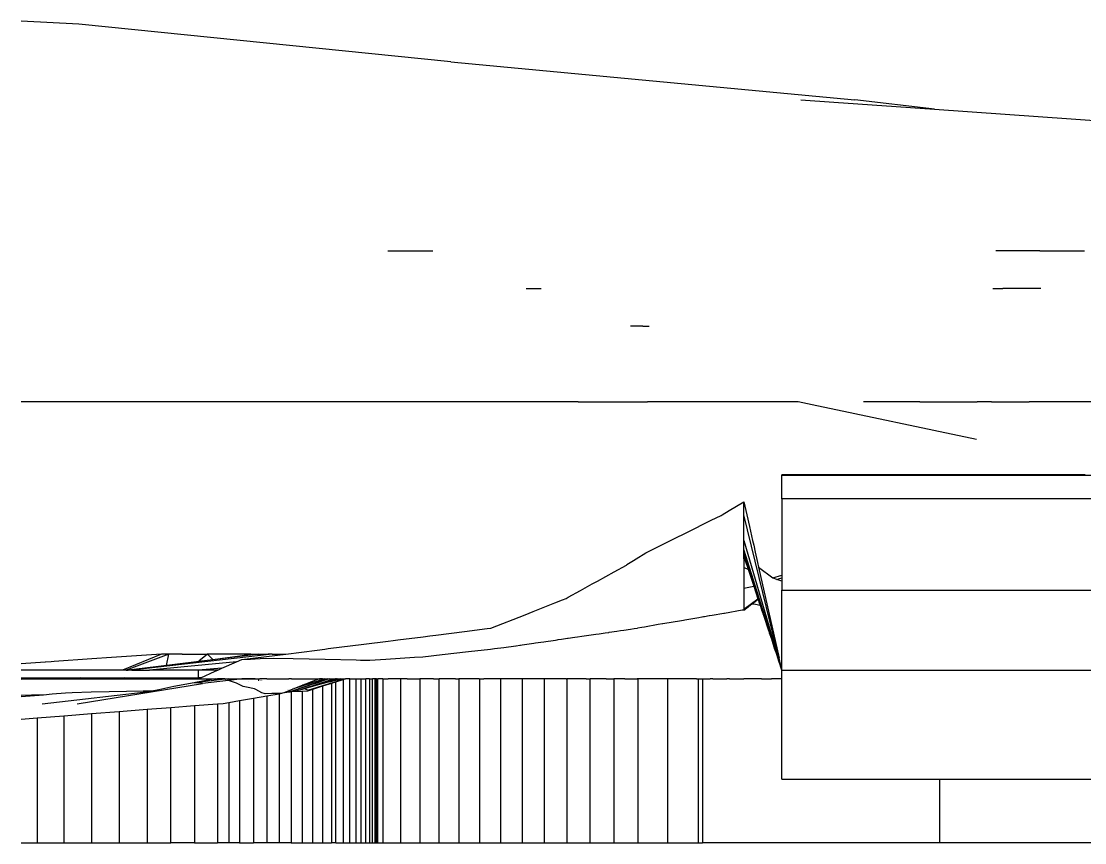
# Model space of a CAD drawing. Extents: x -101 to 101, y -14 to 18.
# Drawn here: x -101.39 to -73.23, y -7.2 to 14.56 of the extents above; entities that cross this region are included whole.
import ezdxf

# ---------------------------------------------------------------- set-up
doc = ezdxf.new("R2010")
doc.units = 0
doc.layers.get('0').update_dxf_attribs({"linetype": 'CONTINUOUS'})
doc.layers.add('SECTIONCUTEDGES', color=7, linetype='CONTINUOUS')

msp = doc.modelspace()

# ---------------------------------------------------------------- linework, layer by layer
for p, q in [((-99.87, 14.479), (-101.391, 14.558)), ((-90.015, 13.479), (-99.87, 14.479)), ((-90.015, 13.479), (-79.317, 12.479)), ((-80.75, 12.479), (-79.874, 12.417)), ((-79.874, 12.417), (-77.208, 12.228)), ((-77.208, 12.228), (-79.317, 12.479)), ((-77.208, 12.228), (-69.157, 11.657)), ((-91.684, 8.479), (-90.774, 8.479)), ((-90.774, 8.479), (-90.494, 8.479)), ((-74.424, 8.479), (-75.584, 8.479)), ((-74.424, 8.479), (-73.244, 8.479)), ((-88.024, 7.479), (-87.854, 7.479)), ((-87.854, 7.479), (-87.624, 7.479)), ((-75.664, 7.479), (-75.404, 7.479)), ((-74.394, 7.479), (-75.404, 7.479)), ((-84.934, 6.479), (-85.264, 6.479)), ((-84.934, 6.479), (-84.764, 6.479)), ((-100.534, 4.479), (-101.391, 4.479)), ((-99.084, 4.479), (-100.534, 4.479)), ((-98.554, 4.479), (-99.084, 4.479)), ((-97.294, 4.479), (-98.554, 4.479)), ((-97.114, 4.479), (-97.294, 4.479)), ((-97.084, 4.479), (-97.114, 4.479)), ((-95.444, 4.479), (-97.084, 4.479)), ((-95.284, 4.479), (-95.444, 4.479)), ((-94.604, 4.479), (-95.284, 4.479)), ((-94.284, 4.479), (-94.604, 4.479)), ((-94.064, 4.479), (-94.284, 4.479)), ((-92.664, 4.479), (-94.064, 4.479)), ((-92.324, 4.479), (-92.664, 4.479)), ((-90.794, 4.479), (-92.324, 4.479)), ((-90.454, 4.479), (-90.794, 4.479)), ((-90.394, 4.479), (-90.454, 4.479)), ((-88.494, 4.479), (-90.394, 4.479)), ((-87.834, 4.479), (-88.494, 4.479)), ((-86.644, 4.479), (-87.834, 4.479)), ((-86.644, 4.479), (-84.814, 4.479)), ((-84.754, 4.479), (-84.814, 4.479)), ((-83.324, 4.479), (-84.754, 4.479)), ((-82.564, 4.479), (-83.324, 4.479)), ((-80.874, 4.479), (-82.564, 4.479)), ((-80.824, 4.479), (-80.874, 4.479)), ((-80.449, 4.4), (-80.824, 4.479)), ((-76.104, 3.479), (-80.449, 4.4)), ((-79.034, 4.479), (-79.094, 4.479)), ((-77.604, 4.479), (-79.034, 4.479)), ((-77.604, 4.479), (-76.084, 4.479)), ((-75.704, 4.479), (-76.084, 4.479)), ((-75.704, 4.479), (-74.704, 4.479)), ((-72.934, 4.479), (-74.704, 4.479)), ((-81.258, 2.534), (-81.258, 2.538)), ((-78.903, 2.538), (-81.258, 2.538)), ((-81.258, 2.534), (-70.947, 2.534)), ((-81.258, 2.479), (-81.258, 2.534)), ((-78.848, 2.538), (-78.903, 2.538)), ((-78.745, 2.538), (-78.848, 2.538)), ((-78.425, 2.538), (-78.745, 2.538)), ((-78.318, 2.538), (-78.425, 2.538)), ((-77.339, 2.538), (-78.318, 2.538)), ((-77.198, 2.538), (-77.339, 2.538)), ((-77.09, 2.538), (-77.198, 2.538)), ((-73.389, 2.538), (-77.09, 2.538)), ((-73.326, 2.538), (-73.389, 2.538)), ((-73.292, 2.538), (-73.326, 2.538)), ((-73.225, 2.538), (-73.292, 2.538)), ((-81.258, 2.114), (-81.258, 2.479)), ((-81.258, 1.904), (-81.258, 2.114)), ((-82.258, 1.814), (-82.258, 1.83)), ((-82.258, 1.479), (-82.258, 1.814)), ((-82.258, 1.215), (-82.258, 1.479)), ((-81.258, -2.633), (-82.258, 1.479)), ((-82.258, 0.803), (-82.258, 1.215)), ((-82.258, 0.564), (-82.258, 0.803)), ((-82.258, 0.803), (-81.258, -2.633)), ((-82.258, 0.464), (-82.258, 0.564)), ((-81.258, -2.633), (-82.258, 0.564)), ((-82.258, 0.382), (-82.258, 0.464)), ((-82.258, 0.464), (-81.258, -2.633)), ((-82.258, 0.316), (-82.258, 0.382)), ((-82.258, 0.382), (-82.23, 0.298)), ((-82.23, 0.298), (-82.258, 0.316)), ((-82.258, 0.316), (-82.258, 0.087)), ((-82.23, 0.298), (-82.147, 0.047)), ((-82.258, 0.087), (-82.258, -0.46)), ((-82.258, 0.087), (-82.147, 0.047)), ((-82.147, 0.047), (-81.995, -0.411)), ((-81.868, 0.093), (-81.49, -0.187)), ((-81.49, -0.187), (-81.258, -0.117)), ((-81.49, -0.187), (-81.483, -0.193)), ((-81.482, -0.193), (-81.483, -0.193)), ((-81.388, -0.227), (-81.482, -0.193)), ((-81.388, -0.227), (-81.343, -0.213)), ((-81.386, -0.228), (-81.388, -0.227)), ((-81.386, -0.228), (-81.343, -0.213)), ((-81.258, -0.274), (-81.386, -0.228)), ((-81.343, -0.213), (-81.258, -0.19)), ((-82.258, -0.46), (-81.995, -0.411)), ((-82.258, -0.46), (-82.258, -1.014)), ((-81.995, -0.411), (-81.886, -0.739)), ((-81.258, -2.633), (-81.258, -0.518)), ((-82.258, -1.014), (-81.886, -0.739)), ((-82.031, -0.865), (-81.882, -0.752)), ((-81.886, -0.739), (-81.884, -0.746)), ((-81.884, -0.746), (-81.882, -0.752)), ((-81.882, -0.752), (-81.851, -0.845)), ((-82.302, -1.047), (-82.776, -1.128)), ((-82.265, -1.041), (-82.302, -1.047)), ((-82.259, -1.04), (-82.265, -1.041)), ((-82.258, -1.04), (-82.259, -1.04)), ((-82.258, -1.04), (-82.149, -0.956)), ((-82.258, -1.014), (-82.258, -1.028)), ((-82.258, -1.028), (-82.258, -1.04)), ((-82.149, -0.956), (-82.14, -0.949)), ((-82.149, -0.956), (-82.149, -0.956)), ((-82.14, -0.949), (-82.049, -0.879)), ((-82.049, -0.879), (-82.031, -0.865)), ((-82.049, -0.879), (-81.955, -0.887)), ((-81.955, -0.887), (-81.828, -0.915)), ((-81.851, -0.845), (-81.842, -0.873)), ((-81.842, -0.873), (-81.828, -0.915)), ((-81.828, -0.915), (-81.79, -1.03)), ((-81.79, -1.03), (-81.789, -1.033)), ((-81.789, -1.033), (-81.758, -1.126)), ((-81.758, -1.126), (-81.757, -1.128)), ((-84.408, -1.407), (-84.415, -1.408)), ((-84.406, -1.407), (-84.408, -1.407)), ((-84.354, -1.398), (-84.406, -1.407)), ((-83.961, -1.331), (-84.354, -1.398)), ((-83.861, -1.314), (-83.961, -1.331)), ((-83.823, -1.307), (-83.861, -1.314)), ((-83.452, -1.244), (-83.823, -1.307)), ((-83.376, -1.231), (-83.452, -1.244)), ((-83.365, -1.229), (-83.376, -1.231)), ((-83.324, -1.222), (-83.365, -1.229)), ((-83.299, -1.218), (-83.324, -1.222)), ((-83.176, -1.196), (-83.299, -1.218)), ((-83.168, -1.195), (-83.176, -1.196)), ((-83.097, -1.183), (-83.168, -1.195)), ((-82.79, -1.131), (-83.097, -1.183)), ((-82.776, -1.128), (-82.79, -1.131)), ((-81.757, -1.128), (-81.741, -1.176)), ((-81.741, -1.176), (-81.606, -1.584)), ((-86.548, -1.734), (-86.179, -1.68)), ((-86.179, -1.68), (-86.09, -1.667)), ((-86.09, -1.667), (-85.93, -1.644)), ((-85.93, -1.644), (-85.835, -1.631)), ((-85.835, -1.631), (-85.824, -1.629)), ((-85.824, -1.629), (-85.622, -1.6)), ((-85.622, -1.6), (-85.522, -1.586)), ((-85.522, -1.586), (-85.437, -1.573)), ((-85.437, -1.573), (-85.264, -1.548)), ((-85.264, -1.548), (-85.26, -1.548)), ((-85.26, -1.548), (-85.16, -1.533)), ((-85.16, -1.533), (-85.074, -1.521)), ((-84.962, -1.502), (-85.074, -1.521)), ((-84.893, -1.49), (-84.962, -1.502)), ((-84.525, -1.427), (-84.893, -1.49)), ((-84.415, -1.408), (-84.525, -1.427)), ((-81.606, -1.584), (-81.602, -1.597)), ((-81.602, -1.597), (-81.587, -1.642)), ((-81.587, -1.642), (-81.586, -1.644)), ((-81.586, -1.644), (-81.532, -1.806)), ((-88.285, -1.984), (-88.189, -1.97)), ((-88.189, -1.97), (-88.172, -1.968)), ((-88.172, -1.968), (-88.131, -1.962)), ((-88.131, -1.962), (-87.816, -1.917)), ((-87.816, -1.917), (-87.778, -1.911)), ((-87.778, -1.911), (-87.636, -1.891)), ((-87.636, -1.891), (-87.555, -1.879)), ((-87.555, -1.879), (-87.505, -1.872)), ((-87.505, -1.872), (-87.309, -1.843)), ((-87.309, -1.843), (-87.247, -1.834)), ((-87.247, -1.834), (-87.203, -1.828)), ((-87.203, -1.828), (-87.175, -1.824)), ((-87.175, -1.824), (-87.091, -1.812)), ((-87.091, -1.812), (-86.932, -1.789)), ((-86.932, -1.789), (-86.91, -1.786)), ((-86.91, -1.786), (-86.739, -1.761)), ((-86.739, -1.761), (-86.663, -1.75)), ((-86.663, -1.75), (-86.548, -1.734)), ((-81.532, -1.806), (-81.444, -2.074)), ((-97.675, -2.21), (-99.004, -2.301)), ((-97.675, -2.21), (-98.712, -2.632)), ((-97.486, -2.205), (-98.611, -2.632)), ((-94.752, -2.205), (-98.461, -2.632)), ((-95.102, -2.205), (-97.829, -2.542)), ((-97.662, -2.205), (-97.675, -2.21)), ((-97.486, -2.205), (-97.662, -2.205)), ((-97.548, -2.505), (-97.486, -2.205)), ((-97.133, -2.205), (-97.486, -2.205)), ((-97.133, -2.205), (-96.462, -2.205)), ((-96.462, -2.205), (-96.694, -2.394)), ((-96.462, -2.205), (-96.322, -2.346)), ((-96.257, -2.205), (-96.462, -2.205)), ((-96.322, -2.346), (-95.605, -2.252)), ((-96.052, -2.205), (-96.257, -2.205)), ((-95.752, -2.205), (-96.052, -2.205)), ((-95.312, -2.205), (-95.752, -2.205)), ((-95.605, -2.252), (-95.312, -2.205)), ((-95.605, -2.252), (-95.239, -2.205)), ((-95.312, -2.205), (-95.239, -2.205)), ((-95.239, -2.205), (-95.102, -2.205)), ((-95.102, -2.205), (-94.856, -2.205)), ((-94.752, -2.205), (-94.856, -2.205)), ((-94.752, -2.205), (-94.416, -2.205)), ((-94.416, -2.205), (-94.389, -2.205)), ((-90.756, -2.276), (-90.251, -2.218)), ((-90.251, -2.218), (-89.546, -2.138)), ((-89.546, -2.138), (-88.97, -2.073)), ((-88.97, -2.073), (-88.865, -2.061)), ((-88.865, -2.061), (-88.616, -2.032)), ((-88.616, -2.032), (-88.297, -1.986)), ((-88.297, -1.986), (-88.285, -1.984)), ((-81.444, -2.074), (-81.438, -2.09)), ((-81.438, -2.09), (-81.416, -2.156)), ((-81.416, -2.156), (-81.399, -2.208)), ((-81.399, -2.208), (-81.332, -2.41)), ((-100.761, -2.421), (-101.391, -2.464)), ((-100.751, -2.42), (-100.761, -2.421)), ((-100.596, -2.41), (-100.751, -2.42)), ((-100.516, -2.404), (-100.596, -2.41)), ((-99.524, -2.336), (-100.516, -2.404)), ((-99.004, -2.301), (-99.524, -2.336)), ((-95.693, -2.414), (-97.998, -2.632)), ((-97.829, -2.542), (-97.548, -2.505)), ((-97.548, -2.505), (-96.694, -2.394)), ((-96.694, -2.394), (-96.322, -2.346)), ((-95.551, -2.352), (-95.325, -2.34)), ((-95.325, -2.34), (-95.068, -2.328)), ((-95.068, -2.328), (-94.723, -2.313)), ((-94.723, -2.313), (-94.188, -2.32)), ((-94.188, -2.32), (-93.341, -2.338)), ((-93.341, -2.338), (-92.525, -2.36)), ((-92.525, -2.36), (-92.412, -2.364)), ((-92.412, -2.364), (-92.163, -2.364)), ((-92.163, -2.364), (-91.739, -2.338)), ((-91.739, -2.338), (-91.356, -2.317)), ((-91.356, -2.317), (-90.981, -2.291)), ((-90.981, -2.291), (-90.756, -2.276)), ((-81.332, -2.41), (-81.301, -2.503)), ((-81.301, -2.503), (-81.296, -2.52)), ((-81.296, -2.52), (-81.286, -2.549)), ((-97.829, -2.542), (-98.559, -2.632)), ((-96.079, -2.583), (-96.708, -2.632)), ((-96.191, -2.632), (-96.702, -2.632)), ((-81.286, -2.549), (-81.264, -2.617)), ((-81.264, -2.617), (-81.258, -2.633)), ((-81.258, -2.863), (-81.258, -2.633)), ((-99.83, -2.832), (-101.391, -2.862)), ((-101.391, -2.888), (-101.391, -2.888)), ((-98.658, -2.832), (-100.172, -2.863)), ((-99.914, -3.521), (-96.591, -2.982)), ((-97.349, -3.066), (-97.745, -3.15)), ((-96.659, -2.843), (-97.513, -2.863)), ((-96.813, -2.966), (-97.349, -3.066)), ((-96.779, -2.96), (-96.813, -2.966)), ((-96.804, -2.965), (-96.813, -2.966)), ((-96.002, -2.875), (-96.804, -2.965)), ((-96.623, -2.979), (-96.804, -2.965)), ((-96.255, -2.863), (-96.779, -2.96)), ((-96.634, -2.832), (-96.702, -2.832)), ((-96.702, -2.863), (-96.655, -2.863)), ((-96.655, -2.863), (-96.379, -2.863)), ((-96.591, -2.982), (-96.623, -2.979)), ((-95.902, -2.905), (-96.591, -2.982)), ((-96.379, -2.863), (-96.255, -2.863)), ((-96.255, -2.863), (-96.193, -2.863)), ((-96.075, -2.863), (-96.193, -2.863)), ((-96.002, -2.863), (-96.075, -2.863)), ((-96.002, -2.863), (-95.942, -2.863)), ((-95.993, -2.874), (-96.002, -2.875)), ((-95.991, -2.874), (-95.993, -2.874)), ((-95.991, -2.874), (-95.993, -2.874)), ((-95.98, -2.873), (-95.991, -2.874)), ((-95.991, -2.874), (-95.991, -2.874)), ((-95.936, -2.868), (-95.98, -2.873)), ((-95.98, -2.873), (-95.976, -2.872)), ((-95.942, -2.863), (-95.893, -2.863)), ((-95.926, -2.867), (-95.936, -2.868)), ((-95.931, -2.867), (-95.936, -2.868)), ((-95.893, -2.863), (-95.931, -2.867)), ((-95.931, -2.867), (-95.92, -2.867)), ((-95.606, -2.872), (-95.902, -2.905)), ((-95.694, -2.978), (-95.902, -2.905)), ((-95.893, -2.863), (-95.877, -2.863)), ((-95.877, -2.863), (-95.646, -2.863)), ((-95.691, -2.979), (-95.694, -2.978)), ((-95.517, -3.065), (-95.691, -2.979)), ((-95.646, -2.863), (-95.613, -2.863)), ((-95.613, -2.863), (-95.603, -2.863)), ((-95.61, -2.968), (-95.61, -2.969)), ((-95.563, -2.867), (-95.606, -2.872)), ((-95.603, -2.863), (-95.525, -2.863)), ((-95.464, -2.864), (-95.563, -2.867)), ((-95.553, -2.866), (-95.563, -2.867)), ((-95.486, -2.865), (-95.553, -2.866)), ((-95.545, -2.865), (-95.553, -2.866)), ((-95.535, -2.864), (-95.545, -2.865)), ((-95.486, -2.865), (-95.545, -2.865)), ((-95.535, -2.864), (-95.399, -2.863)), ((-95.525, -2.863), (-95.535, -2.864)), ((-95.334, -2.866), (-95.534, -2.871)), ((-95.525, -2.863), (-95.394, -2.863)), ((-95.427, -3.082), (-95.517, -3.065)), ((-95.424, -2.863), (-95.486, -2.865)), ((-95.464, -2.864), (-95.486, -2.865)), ((-95.424, -2.863), (-95.464, -2.864)), ((-95.352, -2.864), (-95.464, -2.864)), ((-95.215, -3.13), (-95.427, -3.082)), ((-95.383, -2.863), (-95.424, -2.863)), ((-95.399, -2.863), (-95.424, -2.863)), ((-95.399, -2.863), (-95.383, -2.863)), ((-95.394, -2.863), (-95.399, -2.863)), ((-95.394, -2.863), (-95.383, -2.863)), ((-95.383, -2.863), (-95.36, -2.863)), ((-95.379, -2.941), (-95.371, -2.941)), ((-95.36, -2.863), (-95.352, -2.864)), ((-95.36, -2.863), (-95.195, -2.863)), ((-95.195, -2.863), (-95.352, -2.864)), ((-95.352, -2.864), (-95.334, -2.866)), ((-95.195, -2.863), (-95.173, -2.863)), ((-95.173, -2.863), (-95.137, -2.866)), ((-95.17, -2.863), (-95.173, -2.863)), ((-95.17, -2.863), (-95.072, -2.863)), ((-95.11, -2.91), (-95.116, -2.91)), ((-95.104, -2.91), (-95.11, -2.91)), ((-95.084, -2.907), (-95.085, -2.907)), ((-95.071, -2.906), (-95.077, -2.906)), ((-95.027, -2.863), (-95.072, -2.863)), ((-95.047, -2.902), (-95.042, -2.902)), ((-95.027, -2.863), (-95.029, -2.864)), ((-94.888, -2.863), (-95.027, -2.863)), ((-94.996, -2.897), (-94.999, -2.897)), ((-94.888, -2.863), (-94.709, -2.863)), ((-94.847, -2.879), (-94.846, -2.879)), ((-94.709, -2.863), (-94.706, -2.863)), ((-94.706, -2.863), (-94.604, -2.863)), ((-94.604, -2.863), (-94.531, -2.863)), ((-94.531, -2.863), (-94.44, -2.863)), ((-94.44, -2.863), (-94.342, -2.863)), ((-94.342, -2.863), (-94.308, -2.863)), ((-94.234, -2.863), (-94.308, -2.863)), ((-94.234, -2.863), (-94.228, -2.863)), ((-94.228, -2.863), (-94.193, -2.863)), ((-93.686, -3.002), (-94.197, -3.177)), ((-94.193, -2.863), (-94.102, -2.863)), ((-93.519, -2.914), (-94.159, -3.122)), ((-94.071, -3.087), (-94.159, -3.122)), ((-93.791, -3.045), (-94.141, -3.159)), ((-94.102, -2.863), (-94.033, -2.863)), ((-93.502, -2.863), (-94.071, -3.087)), ((-94.033, -2.863), (-93.966, -2.863)), ((-94.02, -3.151), (-93.426, -2.962)), ((-93.966, -2.863), (-93.938, -2.863)), ((-93.955, -3.008), (-93.955, -3.008)), ((-93.938, -2.863), (-93.884, -2.863)), ((-93.884, -2.863), (-93.761, -2.863)), ((-93.495, -3.009), (-93.865, -3.12)), ((-93.419, -3.05), (-93.809, -3.169)), ((-93.419, -3.059), (-93.808, -3.184)), ((-93.726, -3.024), (-93.791, -3.045)), ((-93.761, -2.863), (-93.688, -2.863)), ((-93.599, -2.983), (-93.726, -3.024)), ((-93.688, -2.863), (-93.578, -2.863)), ((-93.501, -2.939), (-93.686, -3.002)), ((-93.678, -2.901), (-93.678, -2.901)), ((-93.419, -3.061), (-93.678, -3.145)), ((-93.348, -2.902), (-93.599, -2.983)), ((-93.578, -2.863), (-93.513, -2.863)), ((-93.36, -2.863), (-93.519, -2.914)), ((-93.513, -2.863), (-93.502, -2.863)), ((-93.502, -2.863), (-93.487, -2.863)), ((-93.422, -2.912), (-93.501, -2.939)), ((-93.226, -2.938), (-93.495, -3.009)), ((-93.388, -2.976), (-93.495, -3.009)), ((-93.427, -2.863), (-93.487, -2.863)), ((-93.416, -2.863), (-93.427, -2.863)), ((-93.426, -2.962), (-93.378, -2.947)), ((-93.419, -2.911), (-93.422, -2.912)), ((-93.419, -2.911), (-93.422, -2.912)), ((-93.308, -2.873), (-93.419, -2.911)), ((-93.419, -2.911), (-93.419, -2.911)), ((-93.415, -2.911), (-93.419, -2.911)), ((-93.177, -2.975), (-93.419, -3.05)), ((-93.177, -2.981), (-93.419, -3.059)), ((-93.177, -2.982), (-93.419, -3.061)), ((-93.419, -3.05), (-93.419, -3.05)), ((-93.419, -3.059), (-93.419, -3.059)), ((-93.419, -3.061), (-93.419, -7.205)), ((-93.416, -2.863), (-93.36, -2.863)), ((-93.013, -2.863), (-93.388, -2.976)), ((-93.047, -2.863), (-93.378, -2.947)), ((-93.378, -2.947), (-93.365, -2.943)), ((-93.365, -2.943), (-93.112, -2.863)), ((-93.36, -2.863), (-93.343, -2.863)), ((-93.226, -2.863), (-93.348, -2.902)), ((-93.343, -2.863), (-93.318, -2.863)), ((-93.318, -2.863), (-93.277, -2.863)), ((-93.295, -2.869), (-93.308, -2.873)), ((-93.305, -2.873), (-93.308, -2.873)), ((-93.277, -2.863), (-93.295, -2.869)), ((-93.295, -2.869), (-93.293, -2.869)), ((-93.277, -2.863), (-93.274, -2.863)), ((-93.274, -2.863), (-93.226, -2.863)), ((-93.226, -2.863), (-93.186, -2.863)), ((-93.226, -2.938), (-93.064, -2.901)), ((-93.168, -2.922), (-93.226, -2.938)), ((-93.186, -2.863), (-93.153, -2.863)), ((-93.062, -2.94), (-93.177, -2.975)), ((-93.062, -2.94), (-93.177, -2.975)), ((-93.062, -2.944), (-93.177, -2.981)), ((-93.177, -2.981), (-93.062, -2.944)), ((-93.062, -2.945), (-93.177, -2.982)), ((-93.177, -2.975), (-93.177, -2.975)), ((-93.177, -2.981), (-93.177, -2.981)), ((-93.177, -2.982), (-93.177, -7.205)), ((-92.973, -2.871), (-93.168, -2.922)), ((-93.153, -2.863), (-93.126, -2.863)), ((-93.126, -2.863), (-93.112, -2.863)), ((-93.112, -2.863), (-93.068, -2.863)), ((-93.051, -2.863), (-93.068, -2.863)), ((-93.064, -2.901), (-92.889, -2.863)), ((-92.872, -2.882), (-93.062, -2.94)), ((-92.872, -2.882), (-93.062, -2.94)), ((-92.872, -2.883), (-93.062, -2.944)), ((-93.062, -2.944), (-92.872, -2.883)), ((-92.872, -2.883), (-93.062, -2.945)), ((-93.062, -2.94), (-93.062, -2.94)), ((-93.062, -2.944), (-93.062, -2.944)), ((-93.062, -7.205), (-93.062, -2.945)), ((-93.051, -2.863), (-93.047, -2.863)), ((-93.047, -2.863), (-93.018, -2.863)), ((-93.018, -2.863), (-93.013, -2.863)), ((-93.013, -2.863), (-92.968, -2.863)), ((-92.939, -2.863), (-92.973, -2.871)), ((-92.962, -2.868), (-92.973, -2.871)), ((-92.968, -2.863), (-92.941, -2.863)), ((-92.939, -2.863), (-92.962, -2.868)), ((-92.941, -2.863), (-92.962, -2.868)), ((-92.941, -2.863), (-92.939, -2.863)), ((-92.939, -2.863), (-92.903, -2.863)), ((-92.903, -2.863), (-92.889, -2.863)), ((-92.889, -2.863), (-92.883, -2.863)), ((-92.883, -2.863), (-92.856, -2.863)), ((-92.809, -2.863), (-92.872, -2.882)), ((-92.809, -2.863), (-92.872, -2.882)), ((-92.808, -2.863), (-92.872, -2.883)), ((-92.872, -2.883), (-92.809, -2.863)), ((-92.808, -2.863), (-92.872, -2.883)), ((-92.872, -2.882), (-92.872, -2.882)), ((-92.872, -2.883), (-92.872, -2.883)), ((-92.872, -2.883), (-92.872, -7.205)), ((-92.856, -2.863), (-92.853, -2.863)), ((-92.853, -2.863), (-92.842, -2.863)), ((-92.842, -2.863), (-92.824, -2.863)), ((-92.824, -2.863), (-92.817, -2.863)), ((-92.817, -2.863), (-92.809, -2.863)), ((-92.809, -2.863), (-92.809, -2.863)), ((-92.809, -2.863), (-92.808, -2.863)), ((-92.703, -2.863), (-92.808, -2.863)), ((-92.695, -2.863), (-92.703, -2.863)), ((-92.695, -7.205), (-92.695, -2.863)), ((-92.695, -2.863), (-92.648, -2.863)), ((-92.648, -2.863), (-92.533, -2.863)), ((-92.533, -2.863), (-92.533, -7.205)), ((-92.533, -2.863), (-92.389, -2.863)), ((-92.389, -7.205), (-92.389, -2.863)), ((-92.389, -2.863), (-92.269, -2.863)), ((-92.264, -2.863), (-92.269, -2.863)), ((-92.264, -7.205), (-92.264, -2.863)), ((-92.168, -2.863), (-92.264, -2.863)), ((-92.168, -2.863), (-92.168, -7.205)), ((-92.168, -2.863), (-92.09, -2.863)), ((-92.09, -7.205), (-92.09, -2.863)), ((-92.03, -2.863), (-92.09, -2.863)), ((-92.03, -2.863), (-92.03, -7.205)), ((-91.988, -2.863), (-92.03, -2.863)), ((-91.988, -7.205), (-91.988, -2.863)), ((-91.988, -2.863), (-91.963, -2.863)), ((-91.963, -2.863), (-91.955, -2.863)), ((-91.963, -2.864), (-91.955, -2.863)), ((-91.963, -2.863), (-91.963, -2.864)), ((-91.963, -2.864), (-91.963, -7.205)), ((-91.955, -7.205), (-91.955, -2.863)), ((-91.955, -2.863), (-91.954, -2.863)), ((-91.898, -2.863), (-91.954, -2.863)), ((-91.82, -2.863), (-91.898, -2.863)), ((-91.82, -2.863), (-91.82, -7.205)), ((-91.82, -2.863), (-91.676, -2.863)), ((-91.339, -2.863), (-91.676, -2.863)), ((-91.339, -7.205), (-91.339, -2.863)), ((-91.238, -2.863), (-91.339, -2.863)), ((-91.173, -2.863), (-91.238, -2.863)), ((-91.173, -2.863), (-90.842, -2.863)), ((-90.842, -2.863), (-90.842, -7.205)), ((-90.553, -2.863), (-90.842, -2.863)), ((-90.474, -2.863), (-90.553, -2.863)), ((-90.474, -2.863), (-90.329, -2.863)), ((-90.329, -7.205), (-90.329, -2.863)), ((-89.901, -2.863), (-90.329, -2.863)), ((-89.896, -2.863), (-89.901, -2.863)), ((-89.896, -2.863), (-89.802, -2.863)), ((-89.802, -2.863), (-89.802, -7.205)), ((-89.797, -2.863), (-89.802, -2.863)), ((-89.551, -2.863), (-89.797, -2.863)), ((-89.265, -2.863), (-89.551, -2.863)), ((-89.265, -2.863), (-89.259, -2.863)), ((-89.259, -2.863), (-89.259, -7.205)), ((-89.259, -2.863), (-89.144, -2.863)), ((-89.011, -2.863), (-89.144, -2.863)), ((-88.702, -2.863), (-89.011, -2.863)), ((-88.702, -2.863), (-88.702, -7.205)), ((-88.659, -2.863), (-88.702, -2.863)), ((-88.51, -2.863), (-88.659, -2.863)), ((-88.246, -2.863), (-88.51, -2.863)), ((-88.131, -2.863), (-88.246, -2.863)), ((-88.131, -2.863), (-88.131, -7.205)), ((-88.075, -2.863), (-88.131, -2.863)), ((-87.897, -2.863), (-88.075, -2.863)), ((-87.818, -2.863), (-87.897, -2.863)), ((-87.573, -2.863), (-87.818, -2.863)), ((-87.545, -2.863), (-87.573, -2.863)), ((-87.545, -2.863), (-87.545, -7.205)), ((-87.511, -2.863), (-87.545, -2.863)), ((-87.301, -2.863), (-87.511, -2.863)), ((-86.965, -2.863), (-87.301, -2.863)), ((-86.965, -2.863), (-86.946, -2.863)), ((-86.946, -2.863), (-86.946, -7.205)), ((-86.722, -2.863), (-86.946, -2.863)), ((-86.467, -2.863), (-86.722, -2.863)), ((-86.435, -2.863), (-86.467, -2.863)), ((-86.435, -2.863), (-86.333, -2.863)), ((-86.333, -7.205), (-86.333, -2.863)), ((-86.16, -2.863), (-86.333, -2.863)), ((-85.916, -2.863), (-86.16, -2.863)), ((-85.904, -2.863), (-85.916, -2.863)), ((-85.904, -2.863), (-85.706, -2.863)), ((-85.706, -2.863), (-85.706, -7.205)), ((-85.613, -2.863), (-85.706, -2.863)), ((-85.41, -2.863), (-85.613, -2.863)), ((-85.41, -2.863), (-85.084, -2.863)), ((-85.076, -2.863), (-85.084, -2.863)), ((-85.067, -2.863), (-85.076, -2.863)), ((-85.067, -2.863), (-85.067, -7.205)), ((-84.916, -2.863), (-85.067, -2.863)), ((-84.572, -2.863), (-84.916, -2.863)), ((-84.435, -2.863), (-84.572, -2.863)), ((-84.278, -2.863), (-84.435, -2.863)), ((-84.278, -2.863), (-84.278, -7.205)), ((-84.125, -2.863), (-84.278, -2.863)), ((-84.079, -2.863), (-84.125, -2.863)), ((-83.969, -2.863), (-84.079, -2.863)), ((-83.936, -2.863), (-83.969, -2.863)), ((-83.604, -2.863), (-83.936, -2.863)), ((-83.517, -2.863), (-83.604, -2.863)), ((-83.517, -2.863), (-83.471, -2.863)), ((-83.471, -2.863), (-83.471, -7.205)), ((-83.471, -2.863), (-83.353, -2.863)), ((-83.353, -2.863), (-83.353, -7.205)), ((-83.353, -2.863), (-83.148, -2.863)), ((-83.081, -2.863), (-83.148, -2.863)), ((-83.079, -2.863), (-83.081, -2.863)), ((-83.079, -2.863), (-82.925, -2.863)), ((-82.925, -2.863), (-82.712, -2.863)), ((-82.662, -2.863), (-82.712, -2.863)), ((-82.64, -2.863), (-82.662, -2.863)), ((-82.64, -2.863), (-82.297, -2.863)), ((-82.297, -2.863), (-82.259, -2.863)), ((-82.252, -2.863), (-82.259, -2.863)), ((-81.903, -2.863), (-82.252, -2.863)), ((-81.875, -2.863), (-81.903, -2.863)), ((-81.79, -2.863), (-81.875, -2.863)), ((-81.79, -2.863), (-81.53, -2.863)), ((-81.509, -2.863), (-81.53, -2.863)), ((-81.425, -2.863), (-81.509, -2.863)), ((-81.258, -2.863), (-81.425, -2.863)), ((-81.258, -5.522), (-81.258, -2.863)), ((-100.804, -3.291), (-101.391, -3.342)), ((-101.123, -3.296), (-101.391, -3.301)), ((-100.804, -3.291), (-101.123, -3.296)), ((-100.834, -3.521), (-97.935, -3.19)), ((-100.574, -3.27), (-100.804, -3.291)), ((-100.224, -3.238), (-100.574, -3.27)), ((-100.048, -3.233), (-100.224, -3.238)), ((-99.544, -3.22), (-100.048, -3.233)), ((-99.062, -3.209), (-99.544, -3.22)), ((-98.601, -3.2), (-99.062, -3.209)), ((-98.162, -3.193), (-98.601, -3.2)), ((-97.935, -3.19), (-98.162, -3.193)), ((-97.745, -3.15), (-97.935, -3.19)), ((-94.891, -3.323), (-95.241, -3.383)), ((-95.182, -3.146), (-95.215, -3.13)), ((-95.023, -3.233), (-95.182, -3.146)), ((-94.957, -3.254), (-95.023, -3.233)), ((-94.93, -3.264), (-94.957, -3.254)), ((-94.754, -3.255), (-94.93, -3.264)), ((-94.56, -3.266), (-94.891, -3.323)), ((-94.891, -3.323), (-94.891, -7.205)), ((-94.572, -3.247), (-94.754, -3.255)), ((-94.571, -3.247), (-94.572, -3.247)), ((-94.497, -3.255), (-94.571, -3.247)), ((-94.56, -3.243), (-94.56, -3.243)), ((-94.497, -3.255), (-94.56, -3.266)), ((-94.56, -3.266), (-94.56, -7.205)), ((-94.551, -3.239), (-94.55, -3.239)), ((-94.409, -3.221), (-94.497, -3.255)), ((-94.306, -3.18), (-94.409, -3.221)), ((-94.409, -3.221), (-94.364, -3.215)), ((-94.364, -3.215), (-94.273, -3.203)), ((-94.248, -3.209), (-94.364, -3.215)), ((-94.338, -3.157), (-94.338, -3.157)), ((-94.323, -3.151), (-94.326, -3.152)), ((-94.159, -3.122), (-94.306, -3.18)), ((-94.273, -3.203), (-94.306, -3.18)), ((-94.253, -3.196), (-94.273, -3.203)), ((-94.197, -3.177), (-94.253, -3.196)), ((-94.124, -3.184), (-94.253, -3.196)), ((-93.955, -3.196), (-94.248, -3.209)), ((-94.248, -3.209), (-94.248, -7.205)), ((-94.212, -3.108), (-94.211, -3.108)), ((-94.141, -3.159), (-94.197, -3.177)), ((-94.184, -3.097), (-94.184, -3.097)), ((-94.124, -3.184), (-94.141, -3.159)), ((-94.124, -3.184), (-94.077, -3.169)), ((-94.077, -3.169), (-94.02, -3.151)), ((-94.011, -3.165), (-94.077, -3.169)), ((-94.011, -3.165), (-94.02, -3.151)), ((-93.954, -3.147), (-94.011, -3.165)), ((-93.812, -3.189), (-93.955, -3.196)), ((-93.955, -3.196), (-93.955, -7.205)), ((-93.865, -3.12), (-93.954, -3.147)), ((-93.855, -3.136), (-93.865, -3.12)), ((-93.853, -3.142), (-93.855, -3.136)), ((-93.824, -3.154), (-93.853, -3.142)), ((-93.809, -3.169), (-93.824, -3.154)), ((-93.678, -3.145), (-93.812, -3.189)), ((-93.812, -3.189), (-93.808, -3.184)), ((-93.808, -3.184), (-93.809, -3.169)), ((-93.678, -3.145), (-93.678, -7.205)), ((-97.428, -3.629), (-98.056, -3.678)), ((-96.806, -3.58), (-97.428, -3.629)), ((-97.428, -7.205), (-97.428, -3.629)), ((-96.193, -3.533), (-96.806, -3.58)), ((-96.806, -3.58), (-96.806, -7.205)), ((-96.044, -3.521), (-96.193, -3.533)), ((-96.193, -3.533), (-96.193, -7.205)), ((-95.897, -3.496), (-96.044, -3.521)), ((-95.61, -3.446), (-95.897, -3.496)), ((-95.897, -3.496), (-95.897, -7.205)), ((-95.241, -3.383), (-95.61, -3.446)), ((-95.61, -3.446), (-95.61, -7.205)), ((-95.241, -3.383), (-95.241, -7.205)), ((-100.972, -3.905), (-101.391, -3.938)), ((-100.261, -3.85), (-100.972, -3.905)), ((-100.972, -3.905), (-100.972, -7.205)), ((-99.535, -3.793), (-100.261, -3.85)), ((-100.261, -3.85), (-100.261, -7.205)), ((-98.798, -3.736), (-99.535, -3.793)), ((-99.535, -3.793), (-99.535, -7.205)), ((-98.056, -3.678), (-98.798, -3.736)), ((-98.798, -3.736), (-98.798, -7.205)), ((-98.056, -3.678), (-98.056, -7.205)), ((-81.258, -5.522), (-77.083, -5.522)), ((-77.083, -5.522), (-77.083, -7.205)), ((-77.083, -5.522), (-66.712, -5.522)), ((-101.391, -7.205), (-100.972, -7.205)), ((-100.972, -7.205), (-100.261, -7.205)), ((-100.261, -7.205), (-99.535, -7.205)), ((-99.535, -7.205), (-98.798, -7.205)), ((-98.798, -7.205), (-98.056, -7.205)), ((-98.056, -7.205), (-97.428, -7.205)), ((-96.806, -7.205), (-97.428, -7.205)), ((-96.806, -7.205), (-96.193, -7.205)), ((-95.897, -7.205), (-96.193, -7.205)), ((-95.61, -7.205), (-95.897, -7.205)), ((-95.61, -7.205), (-95.241, -7.205)), ((-94.891, -7.205), (-95.241, -7.205)), ((-94.56, -7.205), (-94.891, -7.205)), ((-94.248, -7.205), (-94.56, -7.205)), ((-94.248, -7.205), (-93.955, -7.205)), ((-93.955, -7.205), (-93.678, -7.205)), ((-93.678, -7.205), (-93.419, -7.205)), ((-93.419, -7.205), (-93.177, -7.205)), ((-93.062, -7.205), (-93.177, -7.205)), ((-93.062, -7.205), (-92.872, -7.205)), ((-92.872, -7.205), (-92.695, -7.205)), ((-92.695, -7.205), (-92.533, -7.205)), ((-92.533, -7.205), (-92.389, -7.205)), ((-92.389, -7.205), (-92.264, -7.205)), ((-92.264, -7.205), (-92.168, -7.205)), ((-92.168, -7.205), (-92.09, -7.205)), ((-92.09, -7.205), (-92.03, -7.205)), ((-92.03, -7.205), (-91.988, -7.205)), ((-91.988, -7.205), (-91.963, -7.205)), ((-91.963, -7.205), (-91.955, -7.205)), ((-91.955, -7.205), (-91.82, -7.205)), ((-91.82, -7.205), (-91.339, -7.205)), ((-91.339, -7.205), (-90.842, -7.205)), ((-90.842, -7.205), (-90.329, -7.205)), ((-90.329, -7.205), (-89.802, -7.205)), ((-89.802, -7.205), (-89.259, -7.205)), ((-89.259, -7.205), (-88.702, -7.205)), ((-88.702, -7.205), (-88.131, -7.205)), ((-88.131, -7.205), (-87.545, -7.205)), ((-87.545, -7.205), (-86.946, -7.205)), ((-86.946, -7.205), (-86.333, -7.205)), ((-86.333, -7.205), (-85.706, -7.205)), ((-85.706, -7.205), (-85.067, -7.205)), ((-85.067, -7.205), (-84.278, -7.205)), ((-84.278, -7.205), (-83.471, -7.205)), ((-83.471, -7.205), (-83.353, -7.205)), ((-77.083, -7.205), (-83.353, -7.205)), ((-66.712, -7.205), (-77.083, -7.205))]:
    msp.add_line(p, q)
at = {"layer": 'SECTIONCUTEDGES'}
for p, q in [((-82.65, 1.594), (-82.258, 1.83)), ((-82.258, 1.83), (-82.179, 1.479)), ((-66.258, 1.904), (-81.258, 1.904)), ((-81.258, 1.904), (-81.258, 1.479)), ((-83.121, 1.34), (-82.862, 1.466)), ((-82.862, 1.466), (-82.837, 1.479)), ((-82.837, 1.479), (-82.65, 1.594)), ((-82.179, 1.479), (-82.11, 1.172)), ((-81.258, 1.479), (-81.258, 1.102)), ((-83.631, 1.086), (-83.268, 1.267)), ((-83.268, 1.267), (-83.121, 1.34)), ((-82.11, 1.172), (-82.028, 0.804)), ((-84.852, 0.479), (-84.021, 0.892)), ((-84.021, 0.892), (-83.862, 0.972)), ((-83.862, 0.972), (-83.732, 1.036)), ((-83.732, 1.036), (-83.631, 1.086)), ((-81.258, 1.102), (-81.258, 0.669)), ((-82.028, 0.804), (-81.999, 0.676)), ((-81.999, 0.676), (-81.957, 0.489)), ((-81.258, 0.669), (-81.258, 0.523)), ((-85.179, 0.273), (-85.115, 0.313)), ((-85.115, 0.313), (-84.852, 0.479)), ((-81.957, 0.489), (-81.895, 0.215)), ((-81.258, 0.523), (-81.258, 0.312)), ((-81.258, 0.312), (-81.258, 0.012)), ((-85.696, -0.028), (-85.37, 0.153)), ((-85.37, 0.153), (-85.354, 0.163)), ((-85.354, 0.163), (-85.179, 0.273)), ((-81.895, 0.215), (-81.868, 0.093)), ((-81.868, 0.093), (-81.326, -2.315)), ((-81.258, 0.012), (-81.258, -0.117)), ((-86.272, -0.348), (-86.137, -0.273)), ((-86.137, -0.273), (-85.696, -0.028)), ((-81.258, -0.117), (-81.258, -0.126)), ((-81.258, -0.126), (-81.258, -0.186)), ((-81.258, -0.186), (-81.258, -0.19)), ((-81.258, -0.19), (-81.258, -0.274)), ((-81.258, -0.274), (-81.258, -0.518)), ((-86.908, -0.702), (-86.583, -0.521)), ((-86.583, -0.521), (-86.272, -0.348)), ((-81.258, -0.518), (-66.258, -0.518)), ((-87.262, -0.851), (-87.063, -0.773)), ((-87.063, -0.773), (-86.968, -0.735)), ((-86.968, -0.735), (-86.908, -0.702)), ((-88.053, -1.164), (-87.834, -1.077)), ((-87.834, -1.077), (-87.262, -0.851)), ((-88.956, -1.521), (-88.053, -1.164)), ((-90.411, -1.704), (-89.653, -1.609)), ((-89.653, -1.609), (-89.055, -1.533)), ((-89.055, -1.533), (-88.956, -1.521)), ((-93.265, -2.063), (-92.319, -1.944)), ((-92.319, -1.944), (-91.681, -1.864)), ((-91.681, -1.864), (-91.549, -1.847)), ((-91.549, -1.847), (-91.419, -1.831)), ((-91.419, -1.831), (-90.751, -1.747)), ((-90.751, -1.747), (-90.573, -1.724)), ((-90.573, -1.724), (-90.411, -1.704)), ((-94.894, -2.268), (-94.389, -2.205)), ((-94.389, -2.205), (-93.555, -2.1)), ((-93.555, -2.1), (-93.356, -2.075)), ((-93.356, -2.075), (-93.265, -2.063)), ((-96.079, -2.583), (-95.693, -2.414)), ((-95.693, -2.414), (-95.551, -2.352)), ((-95.551, -2.352), (-94.894, -2.268)), ((-81.258, -2.633), (-81.326, -2.315)), ((-98.712, -2.632), (-101.391, -2.632)), ((-98.611, -2.632), (-98.712, -2.632)), ((-98.611, -2.632), (-98.559, -2.632)), ((-98.461, -2.632), (-98.559, -2.632)), ((-98.461, -2.632), (-97.998, -2.632)), ((-96.708, -2.632), (-97.998, -2.632)), ((-96.702, -2.632), (-96.708, -2.632)), ((-96.702, -2.832), (-96.702, -2.632)), ((-96.634, -2.832), (-96.259, -2.661)), ((-96.259, -2.661), (-96.191, -2.632)), ((-96.191, -2.632), (-96.079, -2.583)), ((-81.258, -2.633), (-66.258, -2.633)), ((-101.391, -2.832), (-99.83, -2.832)), ((-101.391, -2.863), (-101.357, -2.863)), ((-101.357, -2.863), (-101.338, -2.863)), ((-101.338, -2.863), (-101.038, -2.863)), ((-101.038, -2.863), (-100.76, -2.863)), ((-100.76, -2.863), (-100.722, -2.863)), ((-100.722, -2.863), (-100.185, -2.863)), ((-100.185, -2.863), (-100.172, -2.863)), ((-100.172, -2.863), (-100.129, -2.863)), ((-100.129, -2.863), (-99.864, -2.863)), ((-99.864, -2.863), (-99.632, -2.863)), ((-99.83, -2.832), (-98.658, -2.832)), ((-99.632, -2.863), (-99.56, -2.863)), ((-99.56, -2.863), (-99.28, -2.863)), ((-99.28, -2.863), (-99.101, -2.863)), ((-99.101, -2.863), (-99.016, -2.863)), ((-99.016, -2.863), (-98.593, -2.863)), ((-98.658, -2.832), (-96.702, -2.832)), ((-98.593, -2.863), (-98.495, -2.863)), ((-98.495, -2.863), (-98.106, -2.863)), ((-98.106, -2.863), (-97.998, -2.863)), ((-97.998, -2.863), (-97.642, -2.863)), ((-97.642, -2.863), (-97.526, -2.863)), ((-97.526, -2.863), (-97.513, -2.863)), ((-97.513, -2.863), (-97.199, -2.863)), ((-97.199, -2.863), (-97.078, -2.863)), ((-97.078, -2.863), (-96.97, -2.863)), ((-96.97, -2.863), (-96.778, -2.863)), ((-96.778, -2.863), (-96.702, -2.863)), ((-96.702, -2.863), (-96.659, -2.843)), ((-96.659, -2.843), (-96.634, -2.832))]:
    msp.add_line(p, q, dxfattribs=at)

doc.saveas('drawing.dxf')
